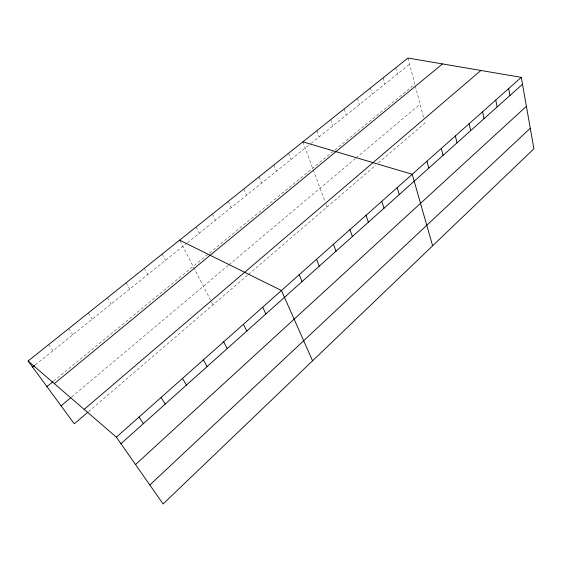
<?xml version="1.0" encoding="UTF-8"?>
<svg xmlns="http://www.w3.org/2000/svg" width="562" height="562" viewBox="0 0 562 562"><rect width="100%" height="100%" fill="white"/><g stroke="black" fill="none" stroke-linecap="round" stroke-linejoin="round"><path stroke-width="0.42" stroke-dasharray="2.81 2.11" d="M88.508 411.644L247.849 274.937M248.516 274.368L375.83 165.144M378.423 162.924L425.02 122.945L424.38 120.5M71.704 396.941L228.341 265.313M229.008 264.751L355.451 158.498M356.097 157.957L420.088 104.181M53.509 381.162L414.847 84.237L407.963 58.034M35.294 364.914L186.781 243.227M187.441 242.7L310.512 143.837M311.179 143.303L409.593 64.244M48.641 344.618L52.94 350.737M68.697 328.63L72.821 334.769M88.276 313.013L92.231 319.181M107.398 297.762L111.192 303.944M126.078 282.862L129.724 289.065M144.329 268.299L147.827 274.516M162.172 254.073L165.53 260.297M180.023 240.936L212.977 304.857M196.18 226.943L199.271 233.195M212.394 214.017L215.358 220.269M228.27 201.358L231.115 207.617M243.81 188.958L246.542 195.225M259.033 176.812L261.66 183.079M273.947 164.919L276.469 171.185M288.566 153.264L290.976 159.531M302.89 141.842L312.641 168.228M313.231 169.829L324.871 201.329M326.079 204.596L326.986 207.048M316.933 130.637L319.146 136.896M330.695 119.657L332.823 125.916M344.197 108.895L346.234 115.14M357.439 98.329L359.392 104.574M370.428 87.967L372.297 94.205M383.179 77.802L384.963 84.033M395.683 67.826L397.39 74.044M415.283 85.895L423.516 117.233"/><path stroke-width="0.84" d="M149.843 485.006L530.275 128.241M135.526 464.542L526.397 106.302M120.949 443.713L522.505 84.237M116.376 437.18L521.29 77.359L533.9 148.79L163.106 503.966L116.376 437.18L28.1 361.008L407.963 58.034L521.29 77.359M87.862 412.199L74.31 423.818L28.1 361.008M84.167 409.389L480.896 70.475M61.096 405.855L71.037 397.496M46.92 386.579L52.856 381.703M54.31 383.621L442.484 63.92M32.582 367.098L34.619 365.462M302.89 141.842L412.22 174.283L432.635 245.798M179.615 240.157L281.443 290.498L312.57 360.797M139.039 417.039L143.387 423.629M161.076 397.453L165.207 404.092M182.51 378.409L186.436 385.089M203.367 359.877L207.097 366.6M223.669 341.837L227.21 348.595M243.43 324.274L246.795 331.06M262.686 307.168L265.875 313.975M299.195 274.72L302.068 281.576M316.518 259.328L319.244 266.198M333.421 244.308L336.013 251.186M349.929 229.64L352.388 236.532M366.052 215.316L368.377 222.215M381.795 201.322L384.001 208.228M397.179 187.652L399.266 194.564M426.923 161.224L428.785 168.136M441.296 148.445L443.06 155.358M455.361 135.955L457.018 142.86M469.115 123.724L470.682 130.63M482.582 111.761L484.051 118.659M495.754 100.05L497.138 106.949M508.659 88.592L509.952 95.47"/></g></svg>
